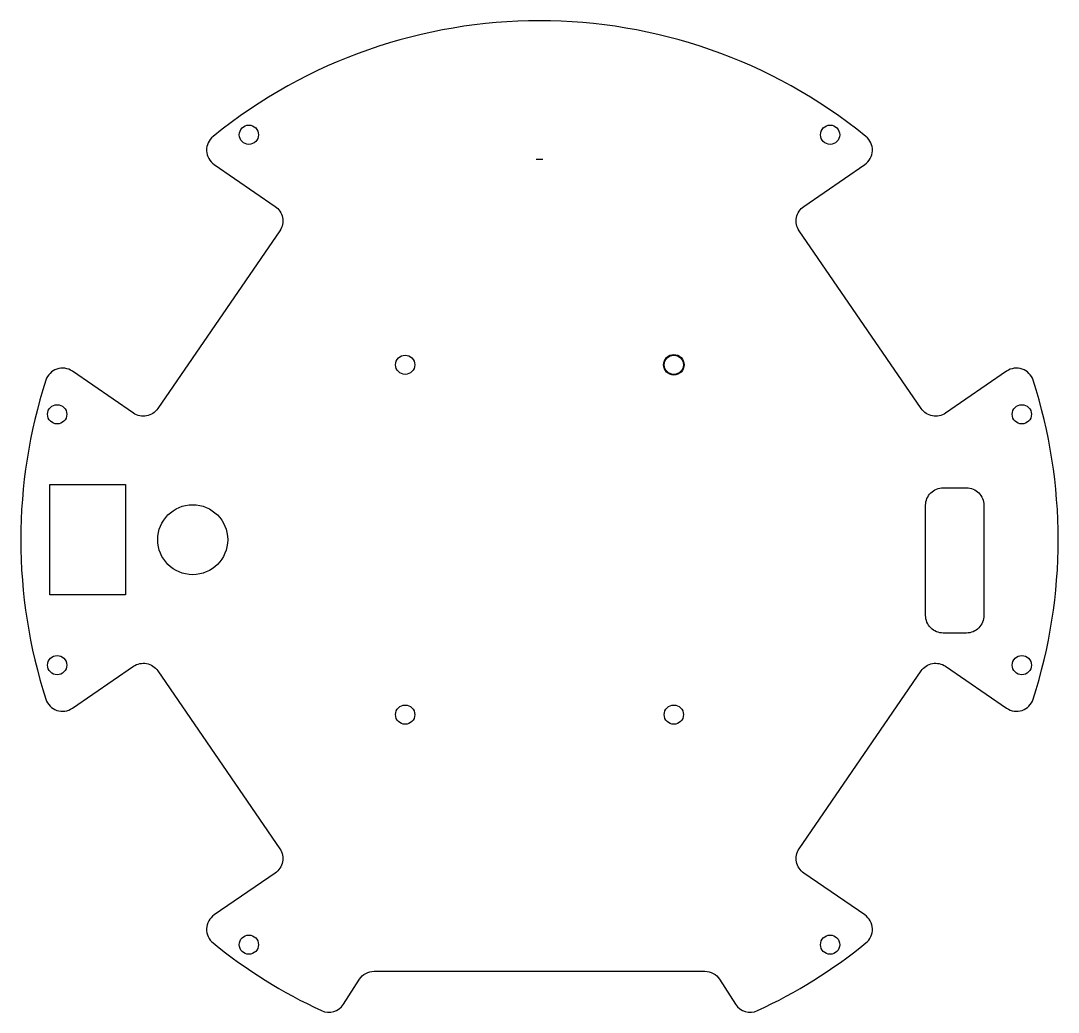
# Model space of a CAD drawing. Header units: millimetres. Extents: x -89 to 89, y -81 to 89.
import ezdxf

# ---------------------------------------------------------------- set-up
doc = ezdxf.new("R2010")
doc.units = ezdxf.units.MM
doc.layers.get('0').update_dxf_attribs({"linetype": 'CONTINUOUS'})

msp = doc.modelspace()

# ---------------------------------------------------------------- linework, layer by layer
msp.add_line((0.56, 65.2), (-0.56, 65.2))
for points in [[(-45.34, -57.17), (-55.82, -64.36, 0.501592), (-56.01, -69.16, 0.061832), (-37.4, -80.76, 0.375299), (-33.61, -79.65), (-30.88, -75.39, -0.255993), (-28.36, -74), (28.36, -74, -0.255993), (30.88, -75.39), (33.61, -79.65, 0.375299), (37.4, -80.76, 0.061832), (56.01, -69.16, 0.501592), (55.82, -64.36), (45.34, -57.17, -0.414214), (44.56, -53), (65.49, -22.49, -0.414214), (69.66, -21.71), (80.14, -28.9, 0.501592), (84.69, -27.35, 0.157446), (84.69, 27.35, 0.501592), (80.14, 28.9), (69.66, 21.71, -0.414214), (65.49, 22.49), (44.56, 53, -0.414214), (45.34, 57.17), (55.82, 64.36, 0.501592), (56.01, 69.16, 0.354129), (-56.01, 69.16, 0.501592), (-55.82, 64.36), (-45.34, 57.17, -0.414214), (-44.56, 53), (-65.49, 22.49, -0.414214), (-69.66, 21.71), (-80.14, 28.9, 0.501592), (-84.69, 27.35, 0.157446), (-84.69, -27.35, 0.501592), (-80.14, -28.9), (-69.66, -21.71, -0.414214), (-65.49, -22.49), (-44.56, -53, -0.414214)], [(76.25, 5.9), (76.25, -13, -0.414214), (73.25, -16), (69.25, -16, -0.414214), (66.25, -13), (66.25, 5.9, -0.414214), (69.25, 8.9), (73.25, 8.9, -0.414214)]]:
    msp.add_lwpolyline(points, format="xyb", close=True)
msp.add_lwpolyline([(-71, 9.45), (-71, -9.45), (-84, -9.45), (-84, 9.45)], close=True)
for centre, radius in [((-49.86, 69.45), 1.65), ((49.86, 69.45), 1.65), ((-23.05, 30), 1.65), ((23.05, 30), 1.76), ((23.05, 30), 1.65), ((-82.75, 21.51), 1.65), ((82.75, 21.51), 1.65), ((-59.5, 0), 6), ((-82.75, -21.51), 1.65), ((82.75, -21.51), 1.65), ((-23.05, -30), 1.65), ((23.05, -30), 1.65), ((-49.86, -69.45), 1.65), ((49.86, -69.45), 1.65)]:
    msp.add_circle(centre, radius)

doc.saveas('drawing.dxf')
